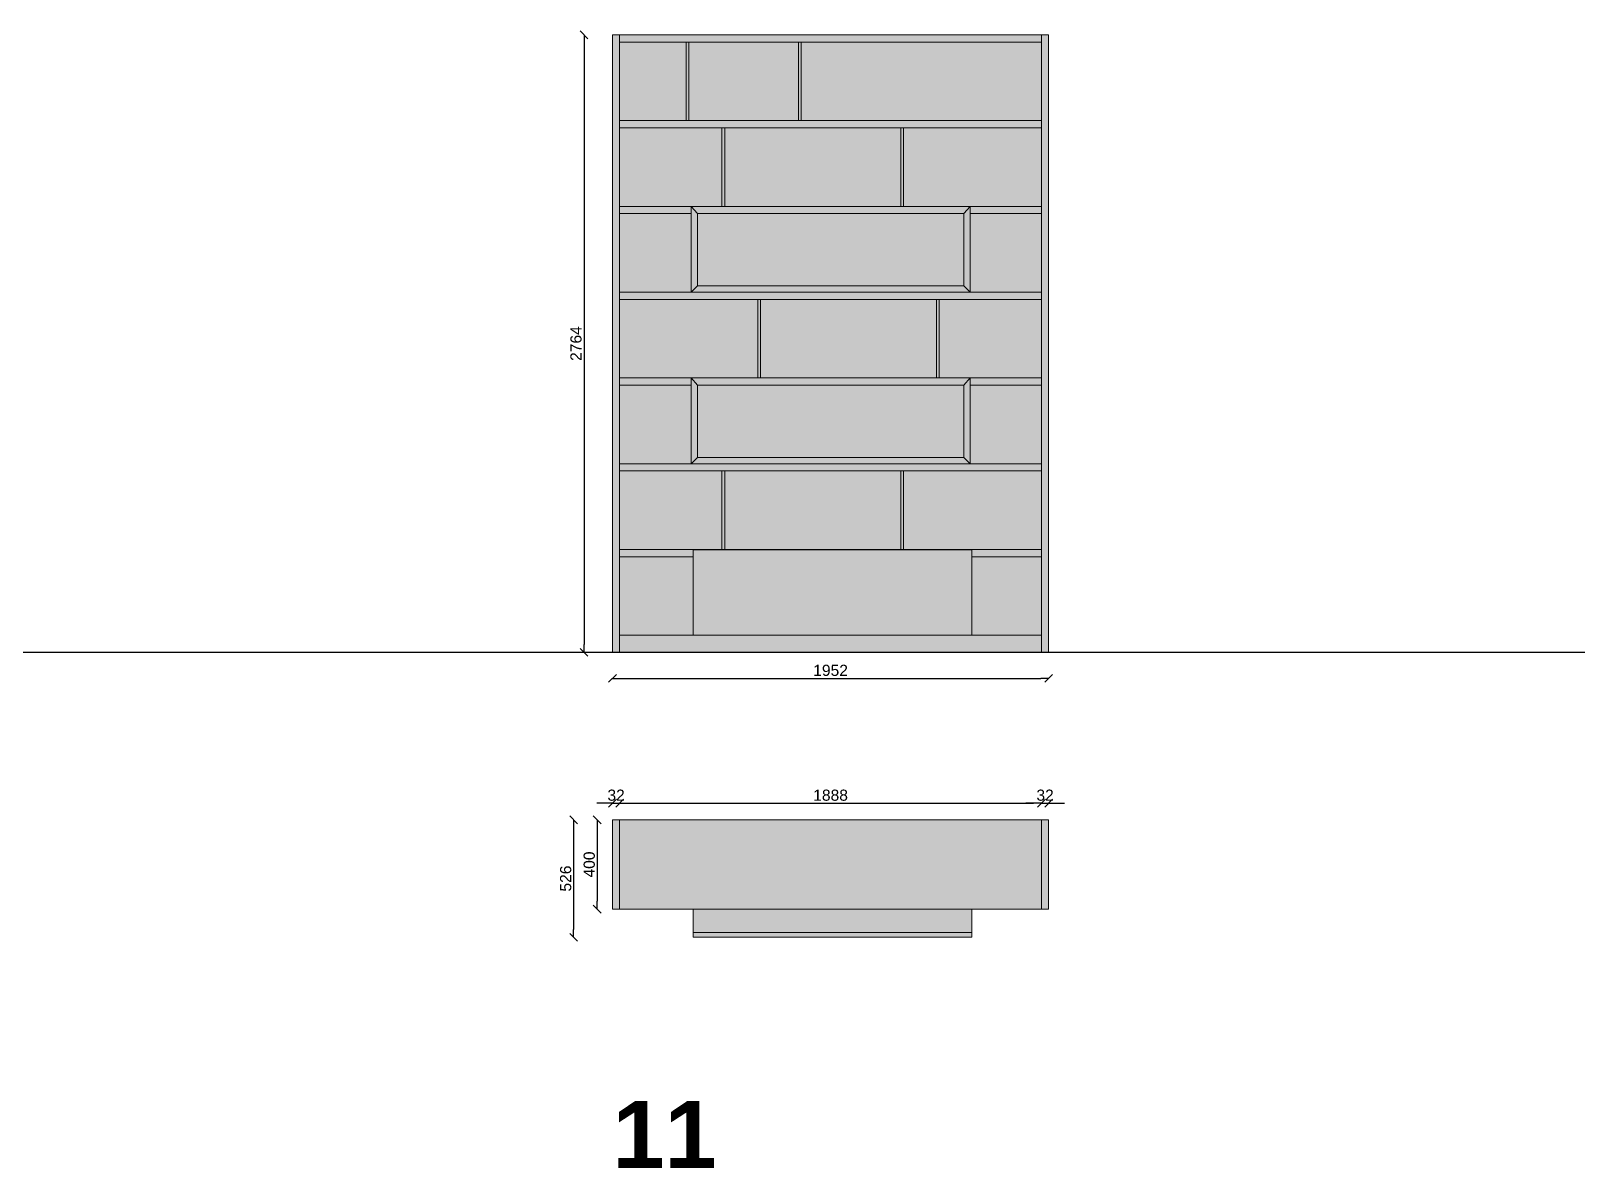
# Model space of a CAD drawing. Header units: inches. Extents: x -2150 to 187520, y -61540 to -22885.
# Drawn here: x 26482 to 33402, y -41271 to -36180 of the extents above; entities that cross this region are included whole.
import ezdxf

# ---------------------------------------------------------------- set-up
doc = ezdxf.new("R2010")
doc.units = ezdxf.units.IN
doc.header["$MEASUREMENT"] = 0
doc.layers.add('Linee arredi', color=3, linetype='Continuous', lineweight=20)
doc.layers.add('Retino arredi', color=7, linetype='Continuous', lineweight=0)
doc.layers.add('Quote', color=5, linetype='Continuous')
doc.styles.add('Arial', font='Arial.ttf')
doc.styles.add('Arial (bold)', font='Arial Bold.ttf')
doc.dimstyles.new('M&C_quote arredo', dxfattribs={"dimtxt": 50, "dimasz": 35.34668, "dimexe": 0, "dimexo": 0, "dimgap": 10, "dimtad": 1, "dimdec": 0, "dimtxsty": 'Arial', "dimblk": 'VW_SLASH', "dimcen": 0, "dimse1": 1, "dimse2": 1, "dimazin": 0, "dimtfac": 1, "dimtdec": 0, "dimtix": 1, "dimtmove": 0, "dimatfit": 0, "dimldrblk": 'VW_SLASH', "dimfxl": 0, "dimfxlon": 1, "dimfrac": 2, "dimtolj": 1, "dimarcsym": 0})

# ---------------------------------------------------------------- blocks, each defined once
blk = doc.blocks.new('VW_SLASH')
at = {"color": 0, "linetype": 'ByBlock', "lineweight": -2, "transparency": 16777216}
blk.add_line((0, 0), (-1, 0), dxfattribs=at)
at = {"color": 0, "linetype": 'Continuous', "lineweight": -2, "transparency": 16777216, "flags": 128}
blk.add_lwpolyline([(0.5, 0.5), (-0.5, -0.5)], dxfattribs=at)
blk = doc.blocks.new('*D54')
at = {"layer": 'Defpoints', "color": 0, "transparency": 16777216}
for p in [(29084.7, -39711.6), (29016.2, -40111.6), (29084.7, -40111.6)]:
    blk.add_point(p, dxfattribs=at)
at = {"layer": 'Quote', "color": 0, "lineweight": -2, "transparency": 16777216}
blk.add_line((29016.2, -39747), (29016.2, -40076.3), dxfattribs=at)
at = {"layer": 'Quote', "color": 0, "lineweight": -2, "transparency": 16777216, "xscale": 35.3466796875, "yscale": 35.3466796875, "zscale": 35.3466796875}
for p, rotation in [((29016.2, -39711.6), 90), ((29016.2, -40111.6), 270)]:
    blk.add_blockref('VW_SLASH', p, dxfattribs=dict(at, rotation=rotation))
at = {"layer": 'Quote', "color": 0, "transparency": 16777216, "insert": (28980.7, -39911.6), "char_height": 50, "attachment_point": 5, "rotation": 90, "style": 'Arial'}
blk.add_mtext('\\A1;400', dxfattribs=at)
blk = doc.blocks.new('*D55')
at = {"layer": 'Defpoints', "color": 0, "transparency": 16777216}
for p in [(29084.7, -39711.6), (28910.8, -40237.6), (29446.2, -40237.6)]:
    blk.add_point(p, dxfattribs=at)
at = {"layer": 'Quote', "color": 0, "lineweight": -2, "transparency": 16777216}
blk.add_line((28910.8, -39747), (28910.8, -40202.3), dxfattribs=at)
at = {"layer": 'Quote', "color": 0, "lineweight": -2, "transparency": 16777216, "xscale": 35.3466796875, "yscale": 35.3466796875, "zscale": 35.3466796875}
for p, rotation in [((28910.8, -39711.6), 90), ((28910.8, -40237.6), 270)]:
    blk.add_blockref('VW_SLASH', p, dxfattribs=dict(at, rotation=rotation))
at = {"layer": 'Quote', "color": 0, "transparency": 16777216, "insert": (28875.2, -39974.6), "char_height": 50, "attachment_point": 5, "rotation": 90, "style": 'Arial'}
blk.add_mtext('\\A1;526', dxfattribs=at)
blk = doc.blocks.new('*D56')
at = {"layer": 'Defpoints', "color": 0, "transparency": 16777216}
for p in [(29116.7, -39637.1), (29084.7, -39711.6), (29116.7, -39711.6)]:
    blk.add_point(p, dxfattribs=at)
at = {"layer": 'Quote', "color": 0, "lineweight": -2, "transparency": 16777216}
for p, q in [((29049.4, -39637.1), (29014, -39637.1)), ((29084.7, -39637.1), (29116.7, -39637.1)), ((29152.1, -39637.1), (29187.4, -39637.1))]:
    blk.add_line(p, q, dxfattribs=at)
at = {"layer": 'Quote', "color": 0, "lineweight": -2, "transparency": 16777216, "xscale": 35.3466796875, "yscale": 35.3466796875, "zscale": 35.3466796875}
blk.add_blockref('VW_SLASH', (29084.7, -39637.1), dxfattribs=at)
at = {"layer": 'Quote', "color": 0, "lineweight": -2, "transparency": 16777216, "xscale": 35.3466796875, "yscale": 35.3466796875, "zscale": 35.3466796875, "rotation": 180}
blk.add_blockref('VW_SLASH', (29116.7, -39637.1), dxfattribs=at)
at = {"layer": 'Quote', "color": 0, "transparency": 16777216, "insert": (29100.7, -39601.5), "char_height": 50, "attachment_point": 5, "style": 'Arial'}
blk.add_mtext('\\A1;32', dxfattribs=at)
blk = doc.blocks.new('*D57')
at = {"layer": 'Defpoints', "color": 0, "transparency": 16777216}
for p in [(31004.7, -39637.1), (29116.7, -39711.6), (31004.7, -39711.6)]:
    blk.add_point(p, dxfattribs=at)
at = {"layer": 'Quote', "color": 0, "lineweight": -2, "transparency": 16777216}
blk.add_line((29152.1, -39637.1), (30969.4, -39637.1), dxfattribs=at)
at = {"layer": 'Quote', "color": 0, "lineweight": -2, "transparency": 16777216, "xscale": 35.3466796875, "yscale": 35.3466796875, "zscale": 35.3466796875, "rotation": 180}
blk.add_blockref('VW_SLASH', (29116.7, -39637.1), dxfattribs=at)
at = {"layer": 'Quote', "color": 0, "lineweight": -2, "transparency": 16777216, "xscale": 35.3466796875, "yscale": 35.3466796875, "zscale": 35.3466796875}
blk.add_blockref('VW_SLASH', (31004.7, -39637.1), dxfattribs=at)
at = {"layer": 'Quote', "color": 0, "transparency": 16777216, "insert": (30060.7, -39601.6), "char_height": 50, "attachment_point": 5, "style": 'Arial'}
blk.add_mtext('\\A1;1888', dxfattribs=at)
blk = doc.blocks.new('*D58')
at = {"layer": 'Defpoints', "color": 0, "transparency": 16777216}
for p in [(29084.7, -36197.6), (28957.1, -38961.6), (29084.7, -38961.6)]:
    blk.add_point(p, dxfattribs=at)
at = {"layer": 'Quote', "color": 0, "lineweight": -2, "transparency": 16777216}
blk.add_line((28957.1, -36233), (28957.1, -38926.3), dxfattribs=at)
at = {"layer": 'Quote', "color": 0, "lineweight": -2, "transparency": 16777216, "xscale": 35.3466796875, "yscale": 35.3466796875, "zscale": 35.3466796875}
for p, rotation in [((28957.1, -36197.6), 90), ((28957.1, -38961.6), 270)]:
    blk.add_blockref('VW_SLASH', p, dxfattribs=dict(at, rotation=rotation))
at = {"layer": 'Quote', "color": 0, "transparency": 16777216, "insert": (28921.5, -37579.6), "char_height": 50, "attachment_point": 5, "rotation": 90, "style": 'Arial'}
blk.add_mtext('\\A1;2764', dxfattribs=at)
blk = doc.blocks.new('*D59')
at = {"layer": 'Defpoints', "color": 0, "transparency": 16777216}
for p in [(29084.7, -38961.6), (31036.7, -38961.6), (31036.7, -39078.2)]:
    blk.add_point(p, dxfattribs=at)
at = {"layer": 'Quote', "color": 0, "lineweight": -2, "transparency": 16777216}
blk.add_line((29120.1, -39078.2), (31001.4, -39078.2), dxfattribs=at)
at = {"layer": 'Quote', "color": 0, "lineweight": -2, "transparency": 16777216, "xscale": 35.3466796875, "yscale": 35.3466796875, "zscale": 35.3466796875, "rotation": 180}
blk.add_blockref('VW_SLASH', (29084.7, -39078.2), dxfattribs=at)
at = {"layer": 'Quote', "color": 0, "lineweight": -2, "transparency": 16777216, "xscale": 35.3466796875, "yscale": 35.3466796875, "zscale": 35.3466796875}
blk.add_blockref('VW_SLASH', (31036.7, -39078.2), dxfattribs=at)
at = {"layer": 'Quote', "color": 0, "transparency": 16777216, "insert": (30060.7, -39042.7), "char_height": 50, "attachment_point": 5, "style": 'Arial'}
blk.add_mtext('\\A1;1952', dxfattribs=at)
blk = doc.blocks.new('*D60')
at = {"layer": 'Defpoints', "color": 0, "transparency": 16777216}
for p in [(31004.7, -39637.1), (31036.7, -39637.1), (31036.7, -39711.6)]:
    blk.add_point(p, dxfattribs=at)
at = {"layer": 'Quote', "color": 0, "lineweight": -2, "transparency": 16777216}
for p, q in [((30969.4, -39637.1), (30934, -39637.1)), ((31004.7, -39637.1), (31036.7, -39637.1)), ((31072.1, -39637.1), (31107.4, -39637.1))]:
    blk.add_line(p, q, dxfattribs=at)
at = {"layer": 'Quote', "color": 0, "lineweight": -2, "transparency": 16777216, "xscale": 35.3466796875, "yscale": 35.3466796875, "zscale": 35.3466796875}
blk.add_blockref('VW_SLASH', (31004.7, -39637.1), dxfattribs=at)
at = {"layer": 'Quote', "color": 0, "lineweight": -2, "transparency": 16777216, "xscale": 35.3466796875, "yscale": 35.3466796875, "zscale": 35.3466796875, "rotation": 180}
blk.add_blockref('VW_SLASH', (31036.7, -39637.1), dxfattribs=at)
at = {"layer": 'Quote', "color": 0, "transparency": 16777216, "insert": (31020.7, -39601.5), "char_height": 50, "attachment_point": 5, "style": 'Arial'}
blk.add_mtext('\\A1;32', dxfattribs=at)

msp = doc.modelspace()

# ---------------------------------------------------------------- hatches: boundary and pattern name
at = {"layer": 'Retino arredi'}
h = msp.add_hatch(color=256, dxfattribs=at)
h.dxf.hatch_style = 1
h.paths.add_polyline_path([(31004.7, -36581.6), (29116.7, -36581.6), (29116.7, -36229.6), (31004.7, -36229.6)], flags=16)
h.paths.add_polyline_path([(31004.7, -36997.6), (30684.7, -36997.6), (30684.7, -37349.6), (31004.7, -37349.6)], flags=16)
h.paths.add_polyline_path([(29116.7, -36965.6), (31004.7, -36965.6), (31004.7, -36613.6), (29116.7, -36613.6)], flags=16)
h.paths.add_polyline_path([(29116.7, -37349.6), (29436.7, -37349.6), (29436.7, -36997.6), (29116.7, -36997.6)], flags=16)
h.paths.add_polyline_path([(31004.7, -37733.6), (29116.7, -37733.6), (29116.7, -37381.6), (31004.7, -37381.6)], flags=16)
h.paths.add_polyline_path([(30684.7, -37765.6), (31004.7, -37765.6), (31004.7, -38117.6), (30684.7, -38117.6)], flags=16)
h.paths.add_polyline_path([(29116.7, -38117.6), (29436.7, -38117.6), (29436.7, -37765.6), (29116.7, -37765.6)], flags=16)
h.paths.add_polyline_path([(31004.7, -38501.6), (29116.7, -38501.6), (29116.7, -38149.6), (31004.7, -38149.6)], flags=16)
h.paths.add_polyline_path([(30692.2, -38885.6), (31004.7, -38885.6), (31004.7, -38533.6), (30692.2, -38533.6)], flags=16)
h.paths.add_polyline_path([(29446.2, -38533.6), (29116.7, -38533.6), (29116.7, -38885.6), (29446.2, -38885.6)], flags=16)
h.paths.add_polyline_path([(30692.2, -38885.6), (29446.2, -38885.6), (29446.2, -38503.6), (30692.2, -38503.6)], flags=16)
h.paths.add_polyline_path([(30684.7, -37349.6), (29436.7, -37349.6), (29436.7, -36965.6), (30684.7, -36965.6)], flags=16)
h.paths.add_polyline_path([(29436.7, -38117.6), (30684.7, -38117.6), (30684.7, -37733.6), (29436.7, -37733.6)], flags=16)
h.paths.add_polyline_path([(29084.7, -36197.6), (31036.7, -36197.6), (31036.7, -38961.6), (29084.7, -38961.6)])
h = msp.add_hatch(color=254, dxfattribs=at)
h.dxf.hatch_style = 1
h.paths.add_polyline_path([(30692.2, -38885.6), (31004.7, -38885.6), (31004.7, -38533.6), (30692.2, -38533.6)])
h.paths.add_polyline_path([(31004.7, -36581.6), (29116.7, -36581.6), (29116.7, -36229.6), (31004.7, -36229.6)])
h.paths.add_polyline_path([(31004.7, -36997.6), (30684.7, -36997.6), (30684.7, -37349.6), (31004.7, -37349.6)])
h.paths.add_polyline_path([(29116.7, -36965.6), (31004.7, -36965.6), (31004.7, -36613.6), (29116.7, -36613.6)])
h.paths.add_polyline_path([(31004.7, -37733.6), (29116.7, -37733.6), (29116.7, -37381.6), (31004.7, -37381.6)])
h.paths.add_polyline_path([(30684.7, -37765.6), (31004.7, -37765.6), (31004.7, -38117.6), (30684.7, -38117.6)])
h.paths.add_polyline_path([(31004.7, -38501.6), (29116.7, -38501.6), (29116.7, -38149.6), (31004.7, -38149.6)])
h.paths.add_polyline_path([(29116.7, -37349.6), (29436.7, -37349.6), (29436.7, -36997.6), (29116.7, -36997.6)])
h.paths.add_polyline_path([(29116.7, -38117.6), (29436.7, -38117.6), (29436.7, -37765.6), (29116.7, -37765.6)])
h.paths.add_polyline_path([(29446.2, -38533.6), (29116.7, -38533.6), (29116.7, -38885.6), (29446.2, -38885.6)])
h = msp.add_hatch(color=253, dxfattribs=at)
h.dxf.hatch_style = 1
h.paths.add_polyline_path([(30684.7, -37349.6), (29436.7, -37349.6), (29436.7, -36965.6), (30684.7, -36965.6)])
h.paths.add_polyline_path([(29436.7, -38117.6), (30684.7, -38117.6), (30684.7, -37733.6), (29436.7, -37733.6)])
h = msp.add_hatch(color=253, dxfattribs=at)
h.dxf.hatch_style = 1
h.paths.add_polyline_path([(30692.2, -38885.6), (29446.2, -38885.6), (29446.2, -38503.6), (30692.2, -38503.6)])
h = msp.add_hatch(color=256, dxfattribs=at)
h.dxf.hatch_style = 1
h.paths.add_polyline_path([(31036.7, -39711.6), (29084.7, -39711.6), (29084.7, -40111.6), (31036.7, -40111.6)])
h = msp.add_hatch(color=253, dxfattribs=at)
h.dxf.hatch_style = 1
h.paths.add_polyline_path([(29446.2, -40237.6), (30692.2, -40237.6), (30692.2, -40111.6), (29446.2, -40111.6)])

# ---------------------------------------------------------------- linework, layer by layer
msp.add_line((-2149.6, -38961.6), (40321.6, -38961.6))
at = {"layer": 'Linee arredi'}
for p, q in [((29116.7, -36229.6), (29116.7, -36197.6)), ((29414.7, -36581.6), (29414.7, -36229.6)), ((29426.7, -36581.6), (29426.7, -36229.6)), ((29916.7, -36581.6), (29916.7, -36229.6)), ((29928.7, -36581.6), (29928.7, -36229.6)), ((31004.7, -36229.6), (31004.7, -36197.6)), ((29116.7, -36613.6), (29116.7, -36581.6)), ((31004.7, -36613.6), (31004.7, -36581.6)), ((29574.7, -36965.6), (29574.7, -36613.6)), ((29586.7, -36965.6), (29586.7, -36613.6)), ((30374.7, -36965.6), (30374.7, -36613.6)), ((30386.7, -36965.6), (30386.7, -36613.6)), ((29116.7, -36997.6), (29116.7, -36965.6)), ((29464.7, -36997.6), (29436.7, -36965.6)), ((30656.7, -36997.6), (30684.7, -36965.6)), ((31004.7, -36997.6), (31004.7, -36965.6)), ((29116.7, -37381.6), (29116.7, -37349.6)), ((29464.7, -37321.6), (29436.7, -37349.6)), ((30656.7, -37321.6), (30684.7, -37349.6)), ((31004.7, -37381.6), (31004.7, -37349.6)), ((29734.7, -37733.6), (29734.7, -37381.6)), ((29746.7, -37733.6), (29746.7, -37381.6)), ((30534.7, -37733.6), (30534.7, -37381.6)), ((30546.7, -37733.6), (30546.7, -37381.6)), ((29116.7, -37765.6), (29116.7, -37733.6)), ((29464.7, -37765.6), (29436.7, -37733.6)), ((30656.7, -37765.6), (30684.7, -37733.6)), ((31004.7, -37765.6), (31004.7, -37733.6)), ((29116.7, -38149.6), (29116.7, -38117.6)), ((29464.7, -38089.6), (29436.7, -38117.6)), ((30656.7, -38089.6), (30684.7, -38117.6)), ((31004.7, -38149.6), (31004.7, -38117.6)), ((29574.7, -38149.6), (29574.7, -38501.6)), ((29586.7, -38149.6), (29586.7, -38501.6)), ((30374.7, -38149.6), (30374.7, -38501.6)), ((30386.7, -38149.6), (30386.7, -38501.6)), ((29116.7, -38533.6), (29116.7, -38501.6)), ((31004.7, -38533.6), (31004.7, -38501.6)), ((29116.7, -38961.6), (29116.7, -38885.6)), ((31004.7, -38961.6), (31004.7, -38885.6)), ((29116.7, -40111.6), (29116.7, -39711.6)), ((31004.7, -40111.6), (31004.7, -39711.6)), ((29446.2, -40215.6), (30692.2, -40215.6))]:
    msp.add_line(p, q, dxfattribs=at)
for points in [[(29084.7, -36197.6), (31036.7, -36197.6), (31036.7, -38961.6), (29084.7, -38961.6)], [(31004.7, -36581.6), (29116.7, -36581.6), (29116.7, -36229.6), (31004.7, -36229.6)], [(29116.7, -36965.6), (31004.7, -36965.6), (31004.7, -36613.6), (29116.7, -36613.6)], [(29116.7, -37349.6), (29436.7, -37349.6), (29436.7, -36997.6), (29116.7, -36997.6)], [(30684.7, -37349.6), (29436.7, -37349.6), (29436.7, -36965.6), (30684.7, -36965.6)], [(29464.7, -36997.6), (30656.7, -36997.6), (30656.7, -37321.6), (29464.7, -37321.6)], [(31004.7, -36997.6), (30684.7, -36997.6), (30684.7, -37349.6), (31004.7, -37349.6)], [(31004.7, -37733.6), (29116.7, -37733.6), (29116.7, -37381.6), (31004.7, -37381.6)], [(29116.7, -38117.6), (29436.7, -38117.6), (29436.7, -37765.6), (29116.7, -37765.6)], [(29436.7, -38117.6), (30684.7, -38117.6), (30684.7, -37733.6), (29436.7, -37733.6)], [(29464.7, -37765.6), (30656.7, -37765.6), (30656.7, -38089.6), (29464.7, -38089.6)], [(30684.7, -37765.6), (31004.7, -37765.6), (31004.7, -38117.6), (30684.7, -38117.6)], [(31004.7, -38501.6), (29116.7, -38501.6), (29116.7, -38149.6), (31004.7, -38149.6)], [(29446.2, -38533.6), (29116.7, -38533.6), (29116.7, -38885.6), (29446.2, -38885.6)], [(30692.2, -38885.6), (29446.2, -38885.6), (29446.2, -38503.6), (30692.2, -38503.6)], [(30692.2, -38885.6), (31004.7, -38885.6), (31004.7, -38533.6), (30692.2, -38533.6)], [(31036.7, -39711.6), (29084.7, -39711.6), (29084.7, -40111.6), (31036.7, -40111.6)], [(29446.2, -40237.6), (30692.2, -40237.6), (30692.2, -40111.6), (29446.2, -40111.6)]]:
    msp.add_lwpolyline(points, close=True, dxfattribs=at)

# ---------------------------------------------------------------- texts
at = {"layer": 'Linee arredi', "transparency": 33554687, "insert": (29084.7, -41270.6), "char_height": 300, "attachment_point": 7, "line_spacing_factor": 1.006858, "style": 'Arial (bold)'}
msp.add_mtext_dynamic_manual_height_columns('11', width=1350.149, gutter_width=12.5, heights=[0], dxfattribs=at)

# ---------------------------------------------------------------- dimensions: what is measured, and where the dimension line sits
at = {"layer": 'Quote', "color": 7}
for base, p1, p2, picture, middle in [((28957.1, -38961.6), (29084.7, -36197.6), (29084.7, -38961.6), '*D58', (28921.5, -37579.6)), ((28910.8, -40237.6), (29084.7, -39711.6), (29446.2, -40237.6), '*D55', (28875.2, -39974.6)), ((29016.2, -40111.6), (29084.7, -39711.6), (29084.7, -40111.6), '*D54', (28980.7, -39911.6))]:
    dim = msp.add_linear_dim(base=base, p1=p1, p2=p2, angle=90, dimstyle='M&C_quote arredo', override={"dimpost": '<>', "dimtmove": 1}, dxfattribs=at)
    dim.commit()
    dim.dimension.update_dxf_attribs({"geometry": picture, "text_midpoint": middle})
for base, p1, p2, picture, middle in [((31036.7, -39078.2), (29084.7, -38961.6), (31036.7, -38961.6), '*D59', (30060.7, -39042.7)), ((29116.7, -39637.1), (29084.7, -39711.6), (29116.7, -39711.6), '*D56', (29100.7, -39601.5)), ((31004.7, -39637.1), (29116.7, -39711.6), (31004.7, -39711.6), '*D57', (30060.7, -39601.6)), ((31036.7, -39637.1), (31004.7, -39637.1), (31036.7, -39711.6), '*D60', (31020.7, -39601.5))]:
    dim = msp.add_linear_dim(base=base, p1=p1, p2=p2, dimstyle='M&C_quote arredo', override={"dimpost": '<>', "dimtmove": 1}, dxfattribs=at)
    dim.commit()
    dim.dimension.update_dxf_attribs({"geometry": picture, "text_midpoint": middle})

doc.saveas('drawing.dxf')
